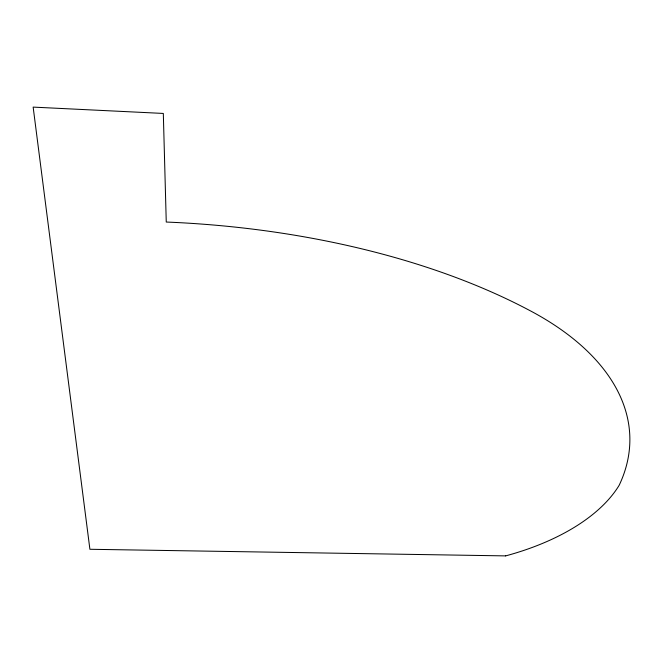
<?xml version="1.0" encoding="UTF-8"?>
<svg xmlns="http://www.w3.org/2000/svg" width="663" height="663" viewBox="0 0 663 663"><rect width="100%" height="100%" fill="white"/><g stroke="black" fill="none" stroke-linecap="round" stroke-linejoin="round"><path stroke-width="0.99" d="M505.654 555.892L89.903 549.279L33.15 107.108L163.313 113.439L166.256 222.039A531.693 264.587 2.1 0 1 534.196 312.895A336.837 182.449 -0.6 0 1 619.151 485.308A199.348 106.586 -4.1 0 1 505.654 555.892"/></g></svg>
